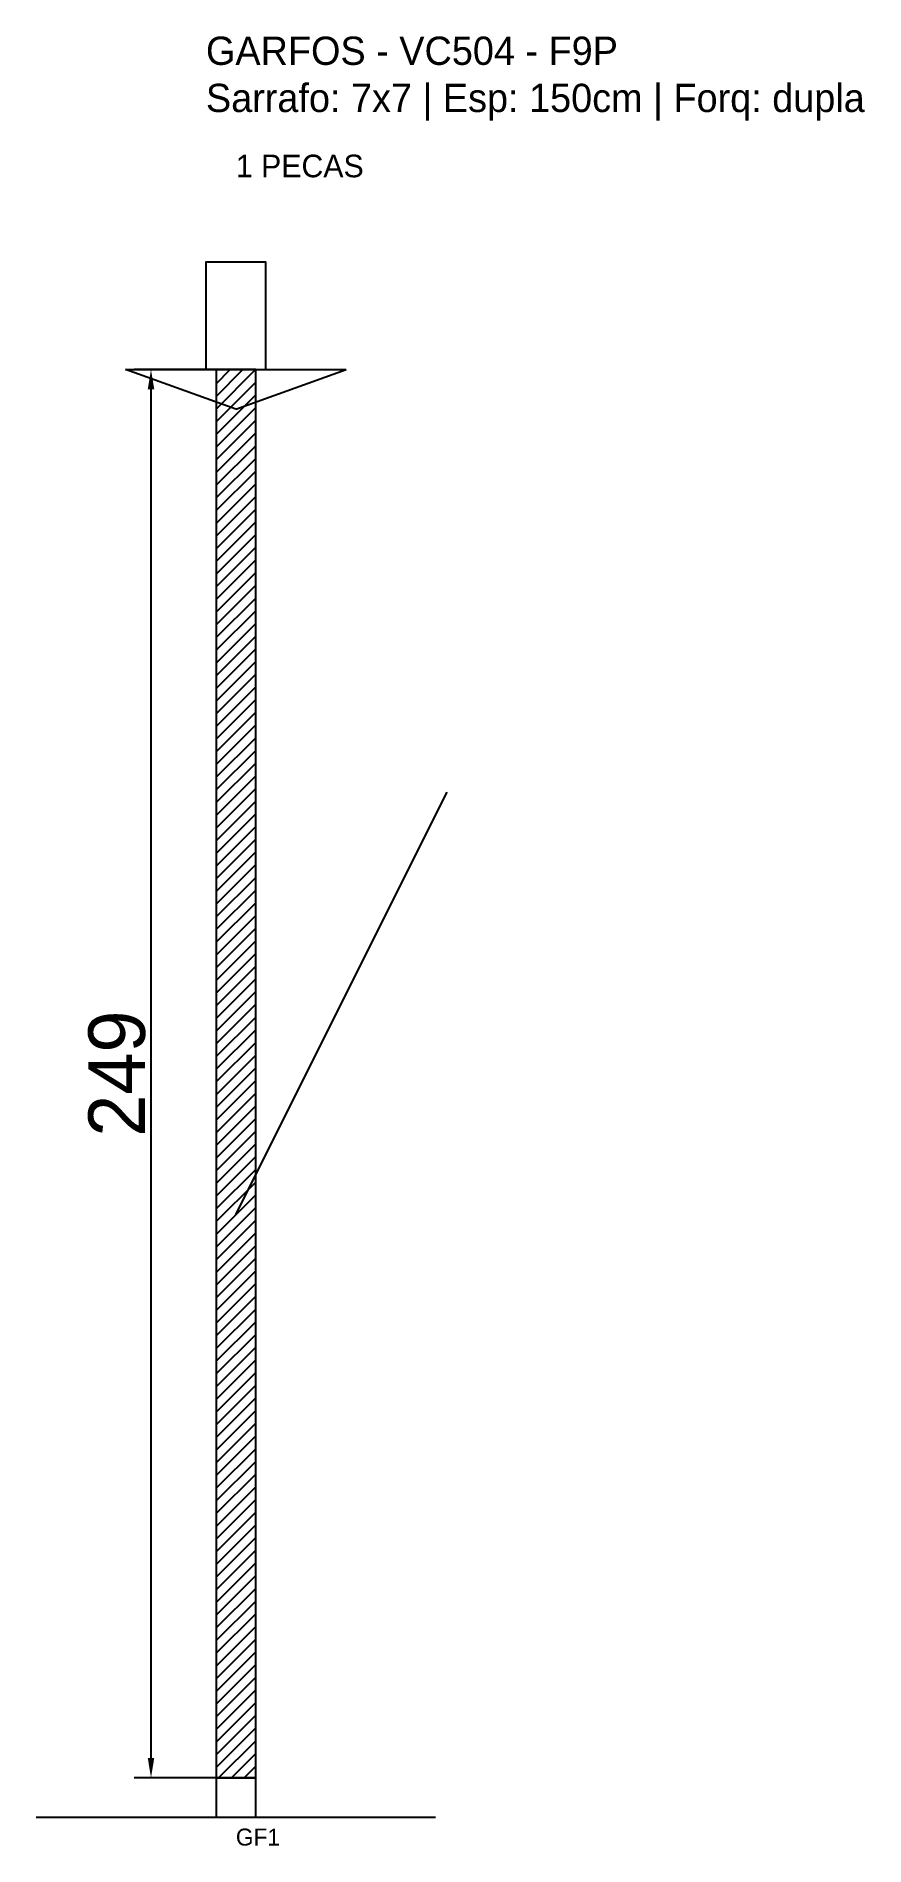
# Model space of a CAD drawing. Header units: metres. Extents: x -30 to 116, y -12 to 308.
import ezdxf

# ---------------------------------------------------------------- set-up
doc = ezdxf.new("R2010")
doc.units = ezdxf.units.M
for name, color, linetype in [('BARRA_ANCORAGEM', 1, 'Continuous'), ('COTA', 241, 'Continuous'), ('GARFOS OK', 3, 'Continuous'), ('NOME DA VIGA', 6, 'Continuous'), ('SARR_7x7', 40, 'Continuous'), ('VIGAS', 3, 'Continuous')]:
    doc.layers.add(name, color=color, linetype=linetype)
doc.dimstyles.new('EZ DXF', dxfattribs={"dimtxt": 10, "dimasz": 3.5, "dimexe": 3, "dimexo": 1.5, "dimgap": 1, "dimtad": 1, "dimdec": 1, "dimdsep": 46, "dimcen": 2.5, "dimazin": 3, "dimtfac": 1, "dimtmove": 0, "dimatfit": 3})

msp = doc.modelspace()

# ---------------------------------------------------------------- hatches: boundary and pattern name
at = {"layer": 'COTA'}
h = msp.add_hatch(dxfattribs=at)
h.set_pattern_fill('ANSI31', scale=0.5)
h.paths.add_polyline_path([(1.79, 0), (8.79, 0), (8.79, 249), (1.79, 249)])

# ---------------------------------------------------------------- linework, layer by layer
at = {"layer": 'BARRA_ANCORAGEM'}
msp.add_line((5.29, 99.6), (42.64, 174.3), dxfattribs=at)
at = {"layer": 'GARFOS OK'}
for p, q in [((5.29, 242), (-14.21, 249)), ((-14.21, 249), (24.79, 249)), ((5.29, 242), (24.79, 249))]:
    msp.add_line(p, q, dxfattribs=at)
at = {"layer": 'GARFOS OK', "linetype": 'CONTINUOUS'}
msp.add_line((-30, -7), (40.58, -7), dxfattribs=at)
at = {"layer": 'GARFOS OK'}
msp.add_lwpolyline([(1.79, 0), (8.79, 0), (8.79, 249), (1.79, 249), (1.79, 0)], dxfattribs=at)
at = {"layer": 'SARR_7x7'}
msp.add_lwpolyline([(1.79, -7), (8.79, -7), (8.79, 0), (1.79, 0), (1.79, -7)], dxfattribs=at)
at = {"layer": 'VIGAS'}
msp.add_lwpolyline([(0, 249), (10.58, 249), (10.58, 268), (0, 268), (0, 249)], dxfattribs=at)

# ---------------------------------------------------------------- texts
at = {"layer": 'NOME DA VIGA'}
for s, height, p in [('1 PECAS', 4, (5.29, 283)), ('GF1', 3, (5.29, -12))]:
    msp.add_text(s, height=height, dxfattribs=at).set_placement(p)
at = {"layer": 'NOME DA VIGA', "insert": (0, 293), "char_height": 5, "attachment_point": 7}
msp.add_mtext('GARFOS - VC504 - F9P\\PSarrafo: 7x7 | Esp: 150cm | Forq: dupla', dxfattribs=at)

# ---------------------------------------------------------------- dimensions: what is measured, and where the dimension line sits
at = {"layer": 'COTA'}
msp.add_linear_dim(base=(-9.71, 0), p1=(5.29, 0), p2=(5.29, 249), angle=90, dimstyle='EZ DXF', dxfattribs=at).render()

doc.saveas('drawing.dxf')
